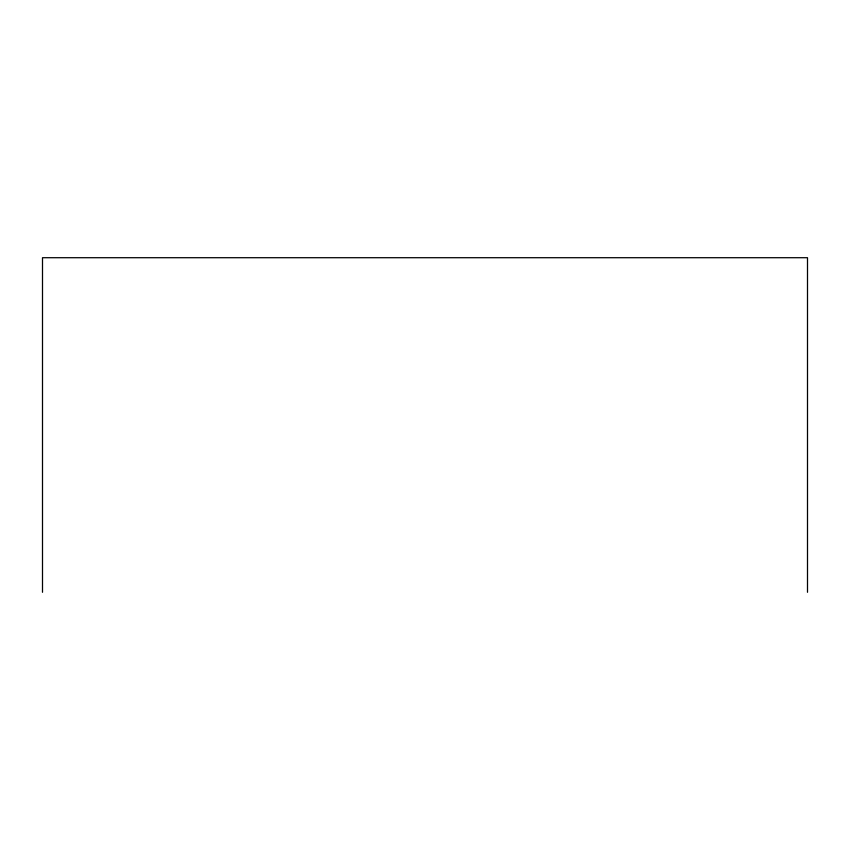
<?xml version="1.0" encoding="UTF-8"?>
<svg xmlns="http://www.w3.org/2000/svg" width="850" height="850" viewBox="0 0 850 850"><rect width="100%" height="100%" fill="white"/><g stroke="black" fill="none" stroke-linecap="round" stroke-linejoin="round"><path stroke-width="1.27" d="M807.5 592.291L807.5 257.709L42.5 257.709L42.5 592.291"/></g></svg>
